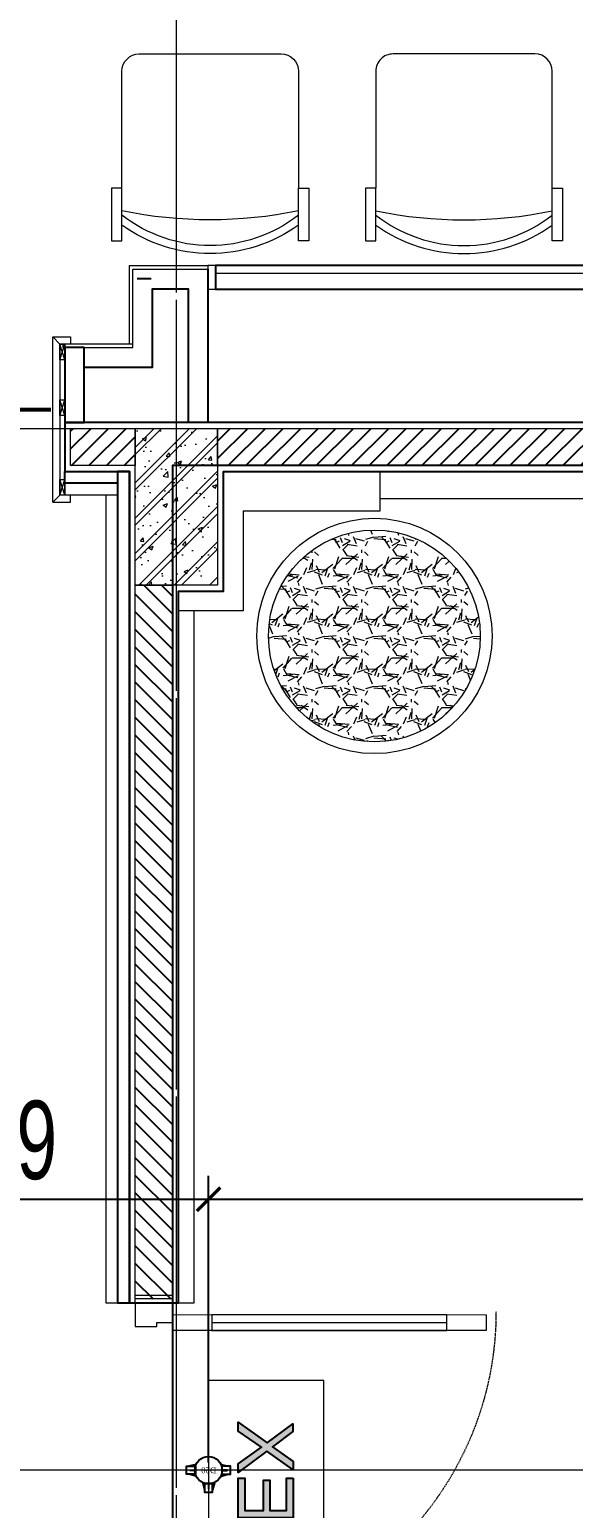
# Model space of a CAD drawing. Header units: millimetres. Extents: x -343543 to 400519, y -115663 to 104219.
# Drawn here: x -165508 to -164121, y 11946 to 15717 of the extents above; entities that cross this region are included whole.
import ezdxf
from ezdxf.xclip import XClip

# ---------------------------------------------------------------- set-up
doc = ezdxf.new("R2010")
doc.units = ezdxf.units.MM
doc.header["$XCLIPFRAME"] = 0
for name, pattern in [('XREF MAT BANG TUONG XAY$0$01.Xref _MB T1$0$HIDDEN', [9.525, 6.35, -3.175]), ('XREF MAT BANG TUONG XAY$0$CENTER', [50.8, 31.75, -6.35, 6.35, -6.35]), ('XREF MAT BANG TUONG XAY$0$HIDDEN', [0.375, 0.25, -0.125])]:
    doc.linetypes.add(name, pattern=pattern)
doc.layers.get('0').update_dxf_attribs({"color": 231, "lineweight": 0})
doc.layers.get('DefPoints').update_dxf_attribs({"color": 191})
for name, color, linetype, lineweight in [('A-PATT', 252, 'Continuous', 9), ('A-SYMBOLS', 10, 'Continuous', 13), ('E-EX', 3, 'Continuous', 25), ('kata_dim', 231, 'Continuous', 0), ('SME-E-COND-LTG', 51, 'Continuous', 18), ('TEXT DIEN', 3, 'Continuous', 18), ('XREF MAT BANG TUONG XAY$0$$0$A-WALL-INT', 8, 'Continuous', 9), ('XREF MAT BANG TUONG XAY$0$01.Xref _MB T1$0$A-DOOR', 8, 'Continuous', 9), ('XREF MAT BANG TUONG XAY$0$01.Xref _MB T1$0$A-FNSH', 8, 'Continuous', 9), ('XREF MAT BANG TUONG XAY$0$01.Xref _MB T1$0$A-HIDD-LO', 8, 'XREF MAT BANG TUONG XAY$0$01.Xref _MB T1$0$HIDDEN', 9), ('XREF MAT BANG TUONG XAY$0$01.Xref _MB T1$0$A-WALL-INT', 8, 'Continuous', 9), ('XREF MAT BANG TUONG XAY$0$A-FINE', 8, 'Continuous', 25), ('XREF MAT BANG TUONG XAY$0$A-GRID', 8, 'XREF MAT BANG TUONG XAY$0$CENTER', 15), ('XREF MAT BANG TUONG XAY$0$A-WALL-INT', 8, 'Continuous', 9), ('XREF MAT BANG TUONG XAY$0$xref_IKIGAI_Cot$0$A-FNSH', 8, 'Continuous', 9), ('XREF MAT BANG TUONG XAY$0$xref_IKIGAI_Cot$0$A-PATT', 8, 'Continuous', 5)]:
    doc.layers.add(name, color=color, linetype=linetype, lineweight=lineweight)
for name, color, linetype in [('XREF MAT BANG TUONG XAY$0$A-FNSH', 8, 'Continuous'), ('XREF MAT BANG TUONG XAY$0$A-FURN', 8, 'Continuous'), ('XREF MAT BANG TUONG XAY$0$A-HIDD', 8, 'XREF MAT BANG TUONG XAY$0$HIDDEN'), ('XREF MAT BANG TUONG XAY$0$A-PATT', 8, 'Continuous'), ('ống ghen', 6, 'Continuous')]:
    doc.layers.add(name, color=color, linetype=linetype)
doc.styles.add('ROMANS1', font='vntimeh.shx', dxfattribs={"width": 0.8, "bigfont": 'bigfont.shx'})
doc.styles.add('SM-DIMTEXT', font='SME.shx', dxfattribs={"width": 0.7})
doc.dimstyles.new('SDIM-100', dxfattribs={"dimscale": 100, "dimtxt": 2, "dimasz": 0.6, "dimexe": 0.6, "dimexo": 0.2, "dimgap": 0.5, "dimtad": 1, "dimdec": 0, "dimzin": 12, "dimtxsty": 'SM-DIMTEXT', "dimblk": 'ARCHTICK', "dimblk1": 'ARCHTICK', "dimblk2": 'ARCHTICK', "dimcen": 0.12, "dimdle": 0.6, "dimclrd": 7, "dimclre": 8, "dimadec": 0, "dimazin": 3, "dimtfac": 2, "dimtix": 1, "dimtmove": 1, "dimatfit": 3, "dimfxl": 1, "dimtzin": 0, "dimarcsym": 1})

# ---------------------------------------------------------------- blocks, each defined once
blk = doc.blocks.new('*U164')
at = {"color": 8}
blk.add_line((-70, 100), (-70, 700), dxfattribs=at)
for points in [[(-50, 0), (-50, 800), (-90, 800), (-90, 0)], [(-50, 100), (-90, 100), (-90, 700), (-50, 700)], [(-920, -95), (-860, -95), (-860, -40), (-870, -40), (-870, 0), (-920, 0)], [(-20, -95), (-80, -95), (-80, -40), (-70, -40), (-70, 0), (-20, 0)]]:
    blk.add_lwpolyline(points, close=True, dxfattribs=at)
at = {"layer": 'XREF MAT BANG TUONG XAY$0$01.Xref _MB T1$0$A-FNSH', "color": 8}
for points in [[(-920, -95), (-940, -95), (-940, 0), (-920, 0)], [(-20, -95), (0, -95), (0, 0), (-20, 0)]]:
    blk.add_lwpolyline(points, close=True, dxfattribs=at)
at = {"layer": 'XREF MAT BANG TUONG XAY$0$01.Xref _MB T1$0$A-HIDD-LO', "color": 8, "ltscale": 0.3}
blk.add_arc((-42.5, 0), 825, 90, 180, dxfattribs=at)
blk = doc.blocks.new('XREF MAT BANG TUONG XAY$0$00.xref_IKIGAI_Truc')
at = {"layer": 'XREF MAT BANG TUONG XAY$0$A-GRID', "color": 8, "ltscale": 20}
for points in [[(16200, -3895), (16200, 22641.7)], [(-2907.5, 14700), (42750, 14700)]]:
    blk.add_lwpolyline(points, dxfattribs=at)
blk = doc.blocks.new('XREF MAT BANG TUONG XAY$0$xref_IKIGAI_Cot')
at = {"layer": 'XREF MAT BANG TUONG XAY$0$xref_IKIGAI_Cot$0$A-PATT'}
h = blk.add_hatch(dxfattribs=at)
h.set_pattern_fill('BT-01', color=8, scale=15, pattern_type=2)
h.set_pattern_definition([(50, (-10, 180), (107.58903, -9.41282), [11.25, -123.75]), (355, (-10, 180), (-20.8127, 112.8288), [9, -99]), (100.4514, (-1.03, 179.22), (86.7764, 103.41593), [9.56103, -105.1713]), (46.1842, (-10, 210), (160.08616, -24.82785), [16.875, -185.625]), (96.6356, (3.34, 207.93), (140.1994, 146.1177), [14.3415, -157.757]), (351.1842, (-10, 210), (140.1993, 146.1178), [13.5, -148.5]), (21, (5, 202.5), (89.53606, -60.39283), [11.25, -123.75]), (326, (5, 202.5), (36.4973, 108.7725), [9, -99]), (71.4514, (12.46, 197.47), (126.0334, 48.37957), [9.56103, -105.1713]), (37.5, (-10, 180), (1.82398, 49.93408), [0, -97.8, 0, -100.5, 0, -99.375]), (7.5, (-10, 180), (39.46043, 59.16176), [0, -57.3, 0, -95.55, 0, -37.875]), (327.5, (-43.45, 180), (80.073365, -3.38323), [0, -37.5, 0, -117, 0, -155.25]), (317.5, (-58.45, 180), (87.47793, 15.01575), [0, -48.75, 0, -77.7, 0, -110.25]), (45, (-10, 180), (-45.07806, 45.07806), []), (45, (-10, 198.375), (-45.07806, 45.07806), [])])
h.paths.add_polyline_path([(16095, 14700), (16305, 14700), (16305, 14300), (16095, 14300)])
at = {"layer": 'XREF MAT BANG TUONG XAY$0$A-GRID', "color": 8, "ltscale": 20}
for points in [[(16200, -3895), (16200, 22641.7)], [(-2907.5, 14700), (42750, 14700)]]:
    blk.add_lwpolyline(points, dxfattribs=at)
at = {"layer": 'XREF MAT BANG TUONG XAY$0$xref_IKIGAI_Cot$0$A-FNSH', "color": 8}
blk.add_lwpolyline([(16095, 14700), (16305, 14700), (16305, 14300), (16095, 14300)], close=True, dxfattribs=at)
blk = doc.blocks.new('*U243')
at = {"layer": 'XREF MAT BANG TUONG XAY$0$A-PATT'}
h = blk.add_hatch(dxfattribs=at)
h.set_pattern_fill('ANSI31', color=8, scale=10)
h.set_pattern_definition([(45, (37266.79, -11178.564), (-22.45064, 22.45064), [])])
h.paths.add_polyline_path([(-38.7, 47.5), (1781.3, 47.5), (1781.3, -47.5), (-38.7, -47.5)])
at = {"layer": 'XREF MAT BANG TUONG XAY$0$A-WALL-INT', "color": 8}
blk.add_lwpolyline([(-38.7, 47.5), (1781.3, 47.5), (1781.3, -47.5), (-38.7, -47.5)], close=True, dxfattribs=at)
blk = doc.blocks.new('*U244')
at = {"layer": 'XREF MAT BANG TUONG XAY$0$A-PATT'}
h = blk.add_hatch(dxfattribs=at)
h.set_pattern_fill('ANSI31', color=8, scale=10)
h.set_pattern_definition([(45, (42836.782, -11178.564), (-22.45064, 22.45064), [])])
h.paths.add_polyline_path([(-38.7, 47.5), (7351.3, 47.5), (7351.3, -47.5), (-38.7, -47.5)])
at = {"layer": 'XREF MAT BANG TUONG XAY$0$A-WALL-INT', "color": 8}
blk.add_lwpolyline([(-38.7, 47.5), (7351.3, 47.5), (7351.3, -47.5), (-38.7, -47.5)], close=True, dxfattribs=at)
blk = doc.blocks.new('*U290')
at = {"layer": 'XREF MAT BANG TUONG XAY$0$A-PATT'}
h = blk.add_hatch(dxfattribs=at)
h.set_pattern_fill('ANSI31', color=8, scale=10)
h.set_pattern_definition([(45, (35611.79, -11178.564), (-22.45064, 22.45064), [])])
h.paths.add_polyline_path([(-38.7, 47.5), (126.3, 47.5), (126.3, -47.5), (-38.7, -47.5)])
at = {"layer": 'XREF MAT BANG TUONG XAY$0$A-WALL-INT', "color": 8}
blk.add_lwpolyline([(-38.7, 47.5), (126.3, 47.5), (126.3, -47.5), (-38.7, -47.5)], close=True, dxfattribs=at)
blk = doc.blocks.new('XREF MAT BANG NOI THAT$0$YLD.Studio-01-77')
at = {"color": 8}
for p, q in [((0, 388.1), (0, 50)), ((510, 50), (510, 388.1)), ((50, 0), (460, 0))]:
    blk.add_line(p, q, dxfattribs=at)
for points in [[(0, 388.1), (-30, 388.1), (-30, 539.6), (0, 539.6)], [(510, 388.1), (540, 388.1), (540, 539.6), (510, 539.6)]]:
    blk.add_lwpolyline(points, close=True, dxfattribs=at)
for centre, radius, start, end in [((255, 141.1), 435.9, 54.1965, 125.8035), ((255, 141.1), 412.7, 51.8356, 128.1644), ((255, -784.2), 1263.7, 78.3587, 101.6413), ((50, 50), 50, 180, 270), ((460, 50), 50, 270, 0)]:
    blk.add_arc(centre, radius, start, end, dxfattribs=at)
blk = doc.blocks.new('XREF MAT BANG NOI THAT')
h = blk.add_hatch()
h.set_pattern_fill('GRAVEL', color=8, scale=5)
h.set_pattern_definition([(228.0128, (149.396, 213.856), (-1016.0008633, -1143.0014045), [17.08605, -1691.525]), (184.9697, (137.9664, 201.1564), (1524.0024653, 126.9991038), [29.32025, -2902.7]), (132.5104, (108.7564, 198.6164), (1269.999076, -1397.0013646), [20.6741, -2046.735]), (267.2737, (59.2264, 166.8664), (126.9994485, 2539.9991827), [26.70025, -2643.32]), (292.8337, (57.9564, 140.1964), (-635.0018028, 1524.0008665), [26.1817, -2591.99]), (357.2737, (68.1164, 116.0664), (-2539.9991827, 126.9994485), [26.70025, -2643.32]), (37.6942, (94.7864, 114.7964), (-1651.0010431, -1269.99886785), [35.3097, -3495.655]), (72.2553, (122.7264, 136.3864), (889.0017783, 2794.0008103), [33.336, -3300.265]), (121.4296, (132.8864, 168.1364), (-1016.0002618, 1650.998058), [26.79065, -2652.275]), (175.2364, (118.916, 190.996), (1396.9989027, -126.998808), [30.58565, -1498.695]), (222.3974, (88.4364, 193.5364), (-1524.00004586, -1396.9981825), [39.5539, -3915.84]), (138.8141, (184.956, 165.596), (-888.999434, 761.998828), [13.50025, -1336.53]), (171.4692, (174.7964, 174.4864), (1650.9974798, -254.00064), [25.6841, -2542.73]), (225, (149.4, 178.3), (-3e-14, -126.9999), [17.96045, -161.6445]), (203.1986, (140.506, 193.536), (635.002141, 254.001114), [9.67205, -957.53]), (291.8014, (131.616, 189.726), (-127.00009, 381.000245), [13.6783, -670.24]), (30.9638, (136.696, 177.026), (380.999598, 254.000198), [22.216, -718.315]), (161.5651, (155.746, 188.456), (254.000116, -126.99981), [16.06435, -385.545]), (16.3895, (57.9564, 189.7264), (1270.0007007, 380.9992075), [22.5044, -2227.94]), (70.3462, (79.5464, 196.076), (-507.9985844, -1396.9980244), [18.87995, -1869.11]), (293.1986, (155.746, 213.856), (-254.001114, 635.002141), [19.344, -947.86]), (343.6105, (163.3664, 196.0764), (-1270.0007007, 380.9992075), [22.5044, -2227.94]), (339.444, (57.956, 110.986), (-635.000788, 253.999692), [21.70175, -1063.385]), (294.7751, (78.276, 103.366), (-634.9985202, 1396.9993513), [18.1836, -1800.18]), (66.8014, (157.016, 86.856), (254.001114, 635.002141), [19.344, -947.86]), (17.354, (164.6364, 104.6364), (-1651.000089, -507.9992338), [21.28915, -2107.62]), (69.444, (94.786, 86.856), (-253.999692, -635.000788), [10.8509, -1074.24]), (101.3099, (149.396, 86.856), (-126.999373, 507.998373), [6.47575, -641.1]), (165.9638, (148.126, 93.206), (381.000268, -126.99978), [26.1817, -497.4525]), (186.009, (122.7264, 99.5564), (1269.9981272, 126.9997034), [24.26335, -2402.07]), (303.6901, (136.696, 165.596), (-127.000044, 253.999755), [18.3162, -439.589]), (353.1572, (146.8564, 150.3564), (2159.0008928, -254.0011376), [31.97785, -3165.8]), (60.9454, (178.606, 146.546), (-507.998818, -888.9978805), [13.0754, -1294.47]), (90, (184.96, 157.98), (-127, 127), [7.62, -119.38]), (120.2564, (120.186, 103.366), (507.9989233, -888.9995516), [17.64335, -1746.695]), (48.0128, (111.296, 118.606), (1016.0008633, 1143.0014045), [34.17215, -1674.44]), (0, (134.16, 144.01), (127, 127), [33.02, -93.98]), (325.3048, (167.1764, 144.006), (-1269.9977995, 889.0000845), [20.0805, -1987.965]), (254.0546, (183.686, 132.576), (-127.000324, -508.00121), [18.49145, -906.085]), (207.646, (178.6064, 114.7964), (-2412.9991525, -1270.0007987), [30.10725, -2980.625]), (175.4261, (151.9364, 100.8264), (-1651.0003802, 126.9993856), [31.85145, -3153.29]), (175.4261, (151.9364, 100.8264), (-1651.0003802, 126.9993856), [31.85145, -3153.29])])
edge = h.paths.add_edge_path()
edge.add_arc((16704.8, 14170.6), 270, 0, 360)
at = {"color": 8}
for radius in [300, 270]:
    blk.add_circle((16704.8, 14170.6), radius, dxfattribs=at)
at = {"color": 8, "yscale": 0.8823529411764698, "zscale": 0.8823529411764698, "rotation": 180}
for p, xscale in [((16061.1, 15654.7), -0.8823529411764698), ((17158.4, 15654.7), 0.8823529411764698)]:
    blk.add_blockref('XREF MAT BANG NOI THAT$0$YLD.Studio-01-77', p, dxfattribs=dict(at, xscale=xscale))
blk = doc.blocks.new('01.Xref _MB T1')
at = {"layer": 'XREF MAT BANG TUONG XAY$0$$0$A-WALL-INT', "color": 8}
for points in [[(16079.99754, 14914.99992), (16079.99754, 15115.0002), (16279.99734, 15115.0002)], [(16088.99754, 14914.99992), (16088.99754, 15106.0002), (16279.99734, 15106.0002)], [(15914.99995, 14875.00002), (15902.99995, 14915.00002)], [(15902.99995, 14875.00002), (15914.99995, 14915.00002)], [(15914.99993, 14732.50001), (15902.99993, 14772.50001)], [(15902.99993, 14732.50001), (15914.99993, 14772.50001)], [(15914.99991, 14530.00005), (15902.99991, 14570.00005)], [(15902.99991, 14530.00005), (15914.99991, 14570.00005)]]:
    blk.add_lwpolyline(points, dxfattribs=at)
for points in [[(15902.99991, 14530.00005), (15884.99991, 14512.00005), (15884.99995, 14933.00002), (15902.99995, 14915.00002)], [(15929.99995, 14933.00002), (15929.99995, 14915.00002), (15902.99995, 14915.00002), (15884.99995, 14933.00002)], [(15914.99995, 14875.00002), (15902.99995, 14875.00002), (15902.99995, 14915.00002), (15914.99995, 14915.00002)], [(16088.98806, 14914.99992), (15909.99995, 14914.99996), (15909.99995, 14905.99996), (16088.98806, 14905.99992)], [(15914.99993, 14732.50001), (15902.99993, 14732.50001), (15902.99993, 14772.50001), (15914.99993, 14772.50001)], [(15914.99991, 14530.00005), (15902.99991, 14530.00005), (15902.99991, 14570.00005), (15914.99991, 14570.00005)], [(15914.99991, 14530.00005), (15914.99991, 14560.00005), (16049.99049, 14560.00005), (16049.99049, 14530.00005)], [(15929.99991, 14512.00005), (15929.99991, 14530.00005), (15902.99991, 14530.00005), (15884.99991, 14512.00005)], [(16020.00217, 12469.99987), (16050.00217, 12469.99987), (16049.99997, 14530.00005), (16019.99997, 14530.00005)]]:
    blk.add_lwpolyline(points, close=True, dxfattribs=at)
at = {"layer": 'XREF MAT BANG TUONG XAY$0$01.Xref _MB T1$0$A-WALL-INT', "color": 8}
for points in [[(16279.99734, 15115.0002), (16279.99734, 15055.0002), (16299.99734, 15055.0002), (16299.99734, 15115.0002)], [(17790, 14520), (16719.99965, 14520), (16719.99965, 14590), (17790, 14590)]]:
    blk.add_lwpolyline(points, close=True, dxfattribs=at)
at = {"layer": 'XREF MAT BANG TUONG XAY$0$01.Xref _MB T1$0$A-WALL-INT', "color": 8, "elevation": 0}
blk.add_lwpolyline([(16299.99734, 15115.0002), (17529.99734, 15115.0002), (17529.99734, 15095.0002), (16299.99734, 15095.0002)], close=True, dxfattribs=at)
at = {"layer": 'XREF MAT BANG TUONG XAY$0$01.Xref _MB T1$0$A-WALL-INT', "color": 8}
for points in [[(16369.99965, 14489.99846), (16719.99965, 14489.99846), (16719.99965, 14590)], [(16369.99965, 14489.99846), (16369.99181, 14234.99622), (16204.98327, 14234.99545)], [(16204.99154, 12470.00001), (16244.99154, 12470.00001), (16244.98327, 14234.99564)]]:
    blk.add_lwpolyline(points, dxfattribs=at)
at = {"layer": 'XREF MAT BANG TUONG XAY$0$A-FINE', "color": 8}
blk.add_lwpolyline([(16190, 9604.99999), (23810.00141, 9604.99999), (23810.00141, 14605), (16190, 14605)], close=True, dxfattribs=at)
at = {"layer": 'XREF MAT BANG TUONG XAY$0$A-FNSH', "color": 8, "elevation": 0}
blk.add_lwpolyline([(19999.99607, 14715), (15914.99991, 14714.99991), (15914.99991, 14589.99991), (16079.99997, 14589.99991), (16080.00846, 12469.99987), (16204.99154, 12470.00001), (16204.98304, 14284.99953), (16319.99027, 14284.99599), (16319.99965, 14590), (19999.99612, 14590)], dxfattribs=at)
at = {"layer": 'XREF MAT BANG TUONG XAY$0$A-FURN', "color": 8}
for points in [[(16279.99734, 15106.0002), (16279.99735, 14714.99993)], [(15964.99993, 14855.99996), (16138.99754, 14855.99996), (16138.99754, 15056.0002), (16229.99734, 15056.0002), (16229.99735, 14714.99992)], [(16099.98806, 15082.11617), (16135.98806, 15082.11617)]]:
    blk.add_lwpolyline(points, dxfattribs=at)
for points in [[(16299.99734, 15055.0002), (17529.99734, 15055.0002), (17529.99734, 15115.0002), (16299.99734, 15115.0002)], [(15964.99993, 14905.99996), (15914.99993, 14905.99996), (15914.99993, 14714.99991), (15964.99993, 14714.99991)], [(16049.99049, 14560.00005), (15914.99991, 14560.00005), (15914.99991, 14590.00005), (16049.99049, 14590.00005)], [(16049.99997, 14589.99991), (16050.00217, 12469.99987), (16080.00217, 12469.99987), (16079.99997, 14589.99991)]]:
    blk.add_lwpolyline(points, close=True, dxfattribs=at)
at = {"layer": 'XREF MAT BANG TUONG XAY$0$A-HIDD', "color": 8, "ltscale": 200, "const_width": 10}
blk.add_lwpolyline([(14784.9999, 14747.50001), (15879.99993, 14747.50001)], dxfattribs=at)
at = {"color": 8}
blk.add_blockref('XREF MAT BANG TUONG XAY$0$00.xref_IKIGAI_Truc', (0.00011, 0), dxfattribs=at)
ref = blk.add_blockref('XREF MAT BANG TUONG XAY$0$xref_IKIGAI_Cot', (-0.00927, -0.00001), dxfattribs=at)
XClip(ref).set_block_clipping_path([(-1610.3425959283, -2225.6693134198), (41829.1295208634, 21555.8819575264)])
at = {"layer": 'XREF MAT BANG TUONG XAY$0$01.Xref _MB T1$0$A-DOOR', "color": 8, "extrusion": (1.42352e-14, 2.81943e-13, -1), "zscale": -1, "rotation": 90.00003766684722}
blk.add_blockref('*U164', (-16189.98305, 12489.99996, 0), dxfattribs=at)
at = {"layer": 'XREF MAT BANG TUONG XAY$0$A-FURN', "color": 8}
for name, p in [('*U290', (15968.69823, 14652.49991)), ('*U244', (16343.69831, 14652.50058))]:
    blk.add_blockref(name, p, dxfattribs=at)
at = {"layer": 'XREF MAT BANG TUONG XAY$0$A-FURN', "color": 8, "rotation": 90}
blk.add_blockref('*U243', (16142.50001, 12518.69834), dxfattribs=at)
at = {"layer": 'A-PATT', "color": 8}
blk.add_blockref('XREF MAT BANG NOI THAT', (0, 0), dxfattribs=at)
blk = doc.blocks.new('KH VIDIFI NHA XE_dwg_KH VIDIFI NHA XE_dwg_INNO_E_ĐÈN_EXIT THOÁT HIỂM1 - ELC_EmergencyExit-1904534-MẶT BẰNG ĐÈN EXIT_ SỰ CỐ TẦNG HẦM-2156726-DANH MỤC KÝ HIỆU SỬ DỤNG TRONG BẢN VẼ-2855094-KÍ HIỆU BẢN VẼ')
h = blk.add_hatch(color=256)
h.paths.add_polyline_path([(-75.1, 122.5), (-0.9, 122.5), (-0.9, 110.4), (-61.5, 110.4), (-61.5, 78.8), (-4.8, 78.8), (-4.8, 66.9), (-61.6, 66.9), (-61.6, 31.8), (-0.9, 31.8), (-0.9, 19.8), (-75.1, 19.8)], flags=0)
h.paths.add_polyline_path([(30.4, 122.5), (57.3, 84.1), (86.1, 122.3), (100.8, 122.3), (65.1, 73.9), (103.8, 19.8), (87, 19.8), (56.8, 63), (25.9, 19.8), (9.6, 19.8), (49.3, 73.4), (14.3, 122.5)], flags=0)
at = {"lineweight": 15, "flags": 128}
blk.add_lwpolyline([(181.7, 180.1), (181.7, -35.9), (-154.3, -35.9), (-154.3, 180.1)], close=True, dxfattribs=at)
at = {"flags": 128}
for points in [[(-0.9, 122.5), (-75.1, 122.5), (-75.1, 19.8), (-0.9, 19.8), (-0.9, 31.8), (-61.6, 31.8), (-61.6, 66.9), (-4.8, 66.9), (-4.8, 78.8), (-61.5, 78.8), (-61.5, 110.4), (-0.9, 110.4)], [(30.4, 122.5), (14.3, 122.5), (49.3, 73.4), (9.6, 19.8), (25.9, 19.8), (56.8, 63), (87, 19.8), (103.8, 19.8), (65.1, 73.9), (100.8, 122.3), (86.1, 122.3), (57.3, 84.1)]]:
    blk.add_lwpolyline(points, close=True, dxfattribs=at)
blk = doc.blocks.new('c3-20')
at = {"layer": 'ống ghen', "ltscale": 30}
for points in [[(5338959.8, -3869072.3), (5338964.6, -3869054)], [(5338989.3, -3869072.3), (5338984.6, -3869054)], [(5338942.8, -3869089.3), (5338924.6, -3869094)], [(5339006.3, -3869089.3), (5339024.6, -3869094)], [(5338942.8, -3869118.8), (5338924.6, -3869114)], [(5339006.3, -3869118.8), (5339024.6, -3869114)]]:
    blk.add_lwpolyline(points, dxfattribs=at)
for points in [[(5338984.6, -3869070.5), (5338984.6, -3869048), (5338964.6, -3869048), (5338964.6, -3869070.5)], [(5338975.1, -3869069), (5338975.1, -3869057), (5338974, -3869057), (5338974, -3869069)], [(5338941, -3869094), (5338918.6, -3869094), (5338918.6, -3869114), (5338941, -3869114)], [(5339008.1, -3869094), (5339030.6, -3869094), (5339030.6, -3869114), (5339008.1, -3869114)], [(5338939.6, -3869103.5), (5338927.5, -3869103.5), (5338927.5, -3869104.6), (5338939.6, -3869104.6)], [(5339009.6, -3869103.5), (5339021.6, -3869103.5), (5339021.6, -3869104.6), (5339009.6, -3869104.6)]]:
    blk.add_lwpolyline(points, close=True, dxfattribs=at)
blk.add_circle((5338974.6, -3869104), 35, dxfattribs=at)
at = {"layer": 'TEXT DIEN', "ltscale": 30, "style": 'ROMANS1'}
blk.add_text('D20', height=15, dxfattribs=at).set_placement((5338954.5, -3869111.3))
blk = doc.blocks.new('_ArchTick')
at = {"color": 0, "linetype": 'ByBlock', "const_width": 0.15}
blk.add_lwpolyline([(-0.5, -0.5), (0.5, 0.5)], dxfattribs=at)
blk = doc.blocks.new('*D397')
at = {"layer": 'DefPoints', "color": 0, "linetype": 'Continuous', "ltscale": 1000, "transparency": 16777216}
for p in [(-165051.2, 12734.2), (-166239.8, 12043.3), (-165051.2, 12043.3)]:
    blk.add_point(p, dxfattribs=at)
at = {"layer": 'kata_dim', "color": 8, "linetype": 'Continuous', "lineweight": -2, "ltscale": 1000, "transparency": 16777216}
for p, q in [((-166239.8, 12063.3), (-166239.8, 12794.2)), ((-165051.2, 12063.3), (-165051.2, 12794.2))]:
    blk.add_line(p, q, dxfattribs=at)
at = {"layer": 'kata_dim', "color": 7, "linetype": 'Continuous', "lineweight": -2, "ltscale": 1000, "transparency": 16777216}
blk.add_line((-166299.8, 12734.2), (-164991.2, 12734.2), dxfattribs=at)
at = {"layer": 'kata_dim', "color": 7, "linetype": 'Continuous', "lineweight": -2, "ltscale": 1000, "transparency": 16777216, "xscale": 60, "yscale": 60, "zscale": 60, "rotation": 180}
blk.add_blockref('_ArchTick', (-166239.8, 12734.2), dxfattribs=at)
at = {"layer": 'kata_dim', "color": 7, "linetype": 'Continuous', "lineweight": -2, "ltscale": 1000, "transparency": 16777216, "xscale": 60, "yscale": 60, "zscale": 60}
blk.add_blockref('_ArchTick', (-165051.2, 12734.2), dxfattribs=at)
at = {"layer": 'kata_dim', "color": 0, "linetype": 'Continuous', "ltscale": 1000, "transparency": 16777216, "insert": (-165645.5, 12884.2), "char_height": 200, "attachment_point": 5, "style": 'SM-DIMTEXT'}
blk.add_mtext('1189', dxfattribs=at)
blk = doc.blocks.new('*D398')
at = {"layer": 'DefPoints', "color": 0, "linetype": 'Continuous', "ltscale": 1000, "transparency": 16777216}
for p in [(-161132.3, 12734.2), (-165051.2, 12043.3), (-161132.3, 12043.3)]:
    blk.add_point(p, dxfattribs=at)
at = {"layer": 'kata_dim', "color": 8, "linetype": 'Continuous', "lineweight": -2, "ltscale": 1000, "transparency": 16777216}
for p, q in [((-165051.2, 12063.3), (-165051.2, 12794.2)), ((-161132.3, 12063.3), (-161132.3, 12794.2))]:
    blk.add_line(p, q, dxfattribs=at)
at = {"layer": 'kata_dim', "color": 7, "linetype": 'Continuous', "lineweight": -2, "ltscale": 1000, "transparency": 16777216}
blk.add_line((-165111.2, 12734.2), (-161072.3, 12734.2), dxfattribs=at)
at = {"layer": 'kata_dim', "color": 7, "linetype": 'Continuous', "lineweight": -2, "ltscale": 1000, "transparency": 16777216, "xscale": 60, "yscale": 60, "zscale": 60, "rotation": 180}
blk.add_blockref('_ArchTick', (-165051.2, 12734.2), dxfattribs=at)
at = {"layer": 'kata_dim', "color": 7, "linetype": 'Continuous', "lineweight": -2, "ltscale": 1000, "transparency": 16777216, "xscale": 60, "yscale": 60, "zscale": 60}
blk.add_blockref('_ArchTick', (-161132.3, 12734.2), dxfattribs=at)
at = {"layer": 'kata_dim', "color": 0, "linetype": 'Continuous', "ltscale": 1000, "transparency": 16777216, "insert": (-163091.7, 12884.2), "char_height": 200, "attachment_point": 5, "style": 'SM-DIMTEXT'}
blk.add_mtext('3919', dxfattribs=at)

msp = doc.modelspace()

# ---------------------------------------------------------------- block references
at = {"layer": 'A-SYMBOLS'}
msp.add_blockref('01.Xref _MB T1', (-181333.1, 0), dxfattribs=at)

# ---------------------------------------------------------------- next in the draw order: linework, layer by layer
at = {"layer": 'SME-E-COND-LTG', "color": 1, "linetype": 'Continuous', "ltscale": 1000}
msp.add_line((-156426.4, 12043.3), (-166239.8, 12043.3), dxfattribs=at)

# ---------------------------------------------------------------- next in the draw order: block references
at = {"layer": 'E-EX', "extrusion": (0, 0, -1), "xscale": 1.36125, "yscale": 1.36125, "zscale": 1.36125, "rotation": 90}
msp.add_blockref('KH VIDIFI NHA XE_dwg_KH VIDIFI NHA XE_dwg_INNO_E_ĐÈN_EXIT THOÁT HIỂM1 - ELC_EmergencyExit-1904534-MẶT BẰNG ĐÈN EXIT_ SỰ CỐ TẦNG HẦM-2156726-DANH MỤC KÝ HIỆU SỬ DỤNG TRONG BẢN VẼ-2855094-KÍ HIỆU BẢN VẼ', (165002.3, 12024.6), dxfattribs=at)
at = {"layer": 'TEXT DIEN', "ltscale": 30, "rotation": 180.0000000008198}
msp.add_blockref('c3-20', (5173923.4, -3857060.7), dxfattribs=at)

# ---------------------------------------------------------------- next in the draw order: dimensions: what is measured, and where the dimension line sits
at = {"layer": 'kata_dim', "linetype": 'Continuous', "ltscale": 1000}
for base, p1, p2, picture, middle in [((-165051.2, 12734.2), (-166239.8, 12043.3), (-165051.2, 12043.3), '*D397', (-165645.5, 12884.2)), ((-161132.3, 12734.2), (-165051.2, 12043.3), (-161132.3, 12043.3), '*D398', (-163091.7, 12884.2))]:
    dim = msp.add_linear_dim(base=base, p1=p1, p2=p2, dimstyle='SDIM-100', dxfattribs=at)
    dim.commit()
    dim.dimension.update_dxf_attribs({"geometry": picture, "text_midpoint": middle})

doc.saveas('drawing.dxf')
